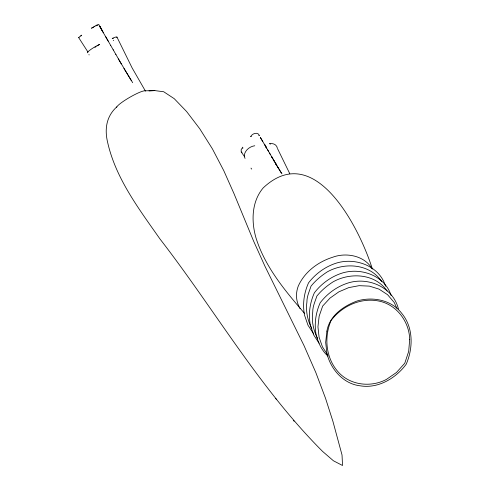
<?xml version="1.0" encoding="UTF-8"?>
<svg xmlns="http://www.w3.org/2000/svg" width="490" height="490" viewBox="0 0 490 490"><rect width="100%" height="100%" fill="white"/><g stroke="black" fill="none" stroke-linecap="round" stroke-linejoin="round"><path stroke-width="0.73" d="M264.392 144.862L264.6 144.195L266.56 147.998L265.947 146.92M88.01 52.124L78.669 37.601L81.536 35.151L81.309 35.409M99.923 27.079L100.052 26.442L99.654 26.785M81.138 35.641L81.009 35.85A11.227 1.642 -30 0 0 80.936 36.027M116.859 106.814C107.169 115.524 104.621 127.278 107.12 140.011C114.801 177.276 138.517 208.305 159.869 238.832C214.467 309.343 259.265 388.043 322.585 451.413L333.433 460.79L342.535 465.5L342.026 454.983L332.906 421.308L325.525 398.297L315.86 372.633L304.051 345.664L264.968 266.272L253.698 241.325L233.944 193.519L223.789 170.685L212.415 148.887L199.761 128.778L186.598 111.518L174.232 98.68L163.685 91.74L154.828 90.607L144.654 90.822A16.605 2.425 -30 0 0 128.074 98.312A16.605 2.425 -30 0 0 116.651 107.659M93.59 27.085L91.452 28.236L96.573 25.155L98.815 24.506L103.402 32.793M251.364 136.349L250.604 136.692C252.154 133.513 257.783 131.424 259.455 135.559L258.781 135.393M97.381 25.315L97.927 25.094M148.997 90.913L154.828 90.607M78.669 37.601L78.982 37.663M328.012 356.157C321.789 350.742 318.316 342.816 316.154 334.97C314.078 324.062 315.701 312.822 320.209 302.734C327.099 293.835 336.361 286.956 347.055 283.324C367.592 276.17 393.127 287.005 398.437 309.006M372.388 269.09C360.04 229.314 315.211 139.001 263.197 187.903C251.413 201.813 251.156 221.792 256.184 238.532C265.347 267.326 285.327 291.054 304.743 313.612M242.807 148.427L242.758 147.165L241.141 149.769L241.264 151.986L241.987 152.751M293.302 420.359L294.074 421.222M381.728 281.597C369.981 263.736 344.672 261.997 327.21 271.925C321.091 275.888 315.591 280.476 310.997 286.178C309.386 291.434 306.795 296.45 306.911 302.079C305.595 311.04 307.579 320.485 311.793 328.429M387.125 291.029C375.297 273.536 350.283 272.122 333.041 281.879C326.916 285.842 321.416 290.423 316.828 296.132C315.217 301.387 312.626 306.403 312.743 312.032C311.426 320.993 313.41 330.438 317.624 338.382M275.521 398.278L276.366 399.326M241.264 151.986L244.584 156.714M371.971 268.52C364.229 255.492 345.922 252.203 332.551 257.287C317.992 261.868 304.474 271.993 298.214 286.24C295.409 293.645 296.076 301.846 300.076 308.62M281.971 173.828L277.481 166.686M281.26 172.921L271.485 156.39L276.195 164.573M327.975 355.317L322.457 346.896L319.076 337.212L317.943 326.805L319.155 316.215L322.659 306.079L329.997 298.11L338.872 291.832L348.751 287.618L359.103 285.664L369.38 286.123L379.058 289.137L387.566 294.686L394.26 302.526L396.802 308.13M313.649 333.88L307.947 325.127L304.492 315.064C302.416 304.155 304.039 292.916 308.547 282.828C315.438 273.928 324.705 267.05 335.399 263.418C354.68 256.864 379.45 265.66 385.563 286.215M319.106 343.239L313.772 335.08L310.323 325.017C308.247 314.108 309.87 302.869 314.378 292.781C321.269 283.882 330.53 277.003 341.224 273.371C360.236 266.946 384.773 275.313 391.106 295.488M132.692 82.706L123.946 68.465M131.277 80.519L118.409 58.929M262.793 141.567L260.337 137.421L266.468 147.858M100.909 28.536L108.241 41.197M265.782 146.639L268.367 151.098M269.543 153.082L272.232 157.719M267.656 149.836L270.272 154.375M121.287 63.921L115.787 54.261M110.746 45.546L105.681 36.701M113.172 49.729L115.916 54.531M110.618 45.288L113.3 49.986M276.348 164.75L275.582 163.409L278.069 167.831L277.297 166.471M145.432 91.097L132.104 67.883L116.969 37.099M273.42 159.82L274.18 161.167M289.798 173.717L277.597 148.752M102.104 30.429L100.052 26.442M265.225 145.291L265.433 146.479M113.564 40.26A26.411 3.859 -30 0 1 113.288 40.652M113.349 38.459A26.411 3.859 -30 0 0 112.161 38.441A9.794 1.433 -30 0 1 116.853 37.595M89.29 54.849A9.794 1.433 -30 0 1 88.831 54.684M87.441 52.816A9.794 1.433 -30 0 1 99.611 44.382A26.411 3.859 -30 0 0 97.247 45.87M94.98 47.34A26.411 3.859 -30 0 1 96.095 46.605M94.276 26.742A11.227 1.642 -30 0 1 94.938 26.411M96.212 25.817A11.227 1.642 -30 0 1 96.806 25.553M277.358 148.188A9.794 7.044 -30.4 0 0 269.5 143.564A26.411 19 -30.4 0 1 270.358 144.213M245.043 158.399A9.794 7.044 -30.4 0 1 254.775 145.757M251.719 169.099A9.794 7.044 -30.4 0 1 250.99 168.107M409.701 339.337L408.685 351.422L404.783 363.213L396.502 372.467L386.518 379.364C370.808 387.804 349.744 385.312 337.861 371.567C325.776 357.731 323.933 337.145 331.062 320.521C341.94 306.072 360.707 297.424 378.727 301.019C396.563 304.48 409.211 321.507 409.701 339.337M326.904 331.13L325.679 342.332L326.891 353.376C330.67 369.154 343.294 383.817 359.997 385.783C377.962 388.907 395.718 378.39 406.179 364.272C413.223 348.176 413.511 327.547 401.861 313.514C391.841 300.009 372.835 296.358 357.271 300.934C343.6 305.938 329.384 315.762 326.904 331.13"/></g></svg>
